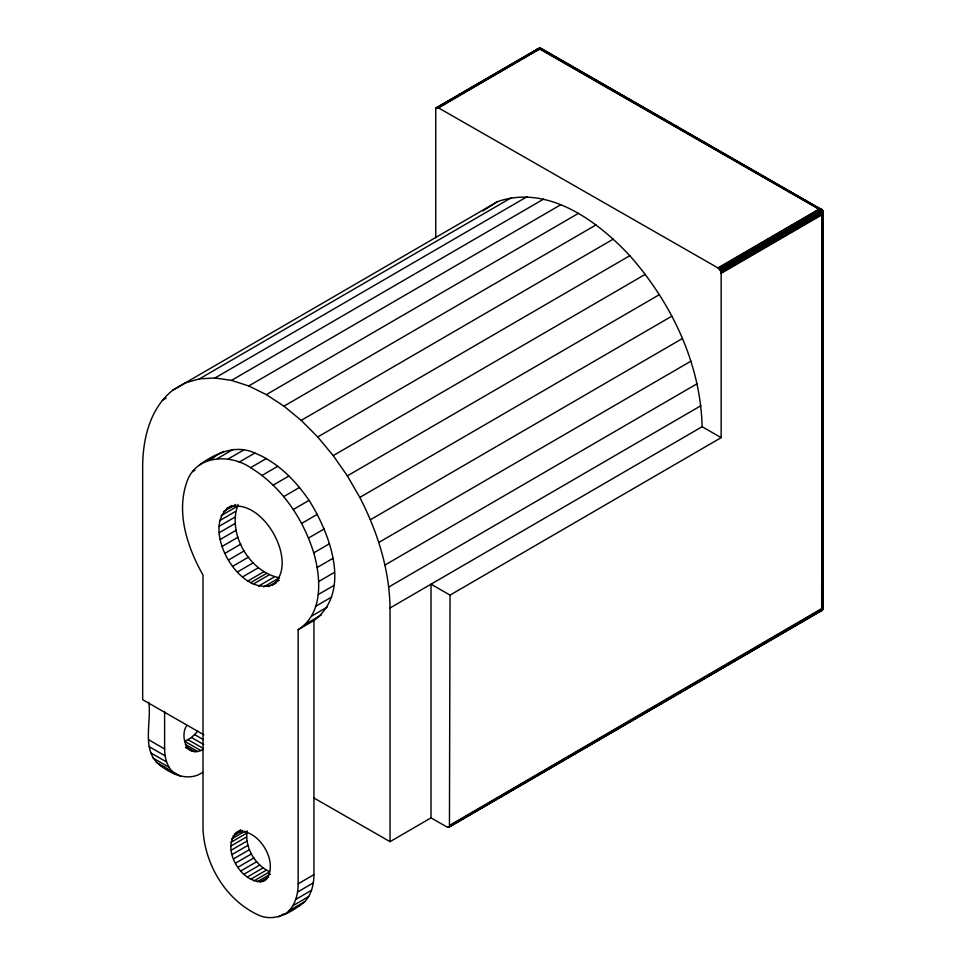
<?xml version="1.0" encoding="UTF-8"?>
<svg xmlns="http://www.w3.org/2000/svg" width="966" height="966" viewBox="0 0 966 966"><rect width="100%" height="100%" fill="white"/><g stroke="black" fill="none" stroke-linecap="round" stroke-linejoin="round"><path stroke-width="1.45" d="M820.17 610.971L822.09 610.343L822.851 608.411L822.416 212.315L820.098 209.815L539.777 49.121L539.765 48.3L540.392 48.843M284.233 914.536C294.654 908.197 298.12 895.313 298.168 883.805L298.168 629.699C323.489 613.519 320.99 578.187 313.757 552.854C303.022 518.585 281.589 486.598 250.592 467.665C230.56 453.948 197.354 454.757 187.428 480.356C175.522 512.016 187.223 546.985 203.017 575.108L203.017 829.214C204.683 864.365 225.682 899.817 258.031 914.874C272.738 921.987 288.001 914.017 299.991 905.383C310.412 899.044 313.878 886.16 313.926 874.653L313.926 620.546C352.373 591.76 329.792 533.292 309.072 500.34C295.379 480.416 277.604 462.267 254.867 453.042C235.475 443.986 215.466 453.404 199.539 464.839M236.875 832.161C258.695 826.051 282.724 867.528 263.042 881.415C240.111 884.554 217.471 843.004 240.51 830.048M253.937 880.92L269.707 871.767C254.879 864.848 244.543 847.267 247.163 830.917M313.926 797.976L390.035 841.664L431.017 817.864L446.872 826.956L449.444 826.932L450.047 595.104L721.155 437.646L721.155 273.342L720.551 270.854L718.475 268.198L437.465 107.286L436.077 108.083L435.726 109.544L435.726 237.66M822.464 605.73L823.104 606.443L822.09 610.343M823.104 606.443L822.79 608.544L820.303 611.333M820.798 610.862L822.658 609.618L823.274 607.65L822.79 210.914L818.854 209.284L717.98 267.872M820.895 610.5L822.839 608.906L823.274 606.841M538.4 49.773L538.533 48.928L536.758 49.918M276.167 583.005C241.403 603.025 196.714 524.888 231.635 505.568M263.658 586.93L279.416 577.777C249.192 571.824 226.962 533.196 238.131 504.445M822.018 211.107L821.668 209.513L818.854 209.284L821.1 211.639L822.03 214.754L821.692 610.524L448.743 827.331M823.117 608.375L823.104 212.134L822.078 209.924L820.714 208.898L818.854 209.284L822.839 211.264L821.873 213.534L720.998 272.122M721.155 273.342L822.03 214.754L823.274 213.329L823.056 211.409M820.871 610.681L822.489 608.761L822.489 214.44L821.426 211.421L818.854 209.284L821.414 209.272L823.056 211.566M823.334 607.24L822.44 609.715M537.76 49.93L538.581 48.469L542.011 48.892L822.078 209.924M186.426 726.009C179.495 737.384 187.863 758.781 202.908 749.423M438.902 107.709L540.26 48.385M821.414 209.308L821.969 210.552L821.1 211.639L720.225 270.226M823.225 608.218L821.426 610.898L819.422 611.092M823.274 607.65L450.047 825.133M821.788 610.621L822.428 609.063M536.951 49.495L540.996 48.928M721.155 437.646L702.125 426.718C700.592 363.24 671.334 302.781 629.82 255.7C597.145 220.719 547.722 184.156 497.442 201.653L172.878 390.119C150.177 408.087 142.871 438.322 142.666 466.035L142.666 699.698L203.862 734.8M538.122 48.771L541.31 48.59L542.771 49.906M200.686 750.485L184.832 741.393L191.485 737.517L197.764 731.31M436.33 107.745L537.917 48.747L542.324 49.145M212.351 458.548L215.297 455.686M482.855 210.89L497.442 201.653M820.991 611.092L821.45 609.969M822.658 609.486L447.862 827.343M821.354 609.727L821.668 609.003M537.905 48.711L537.205 49.157M272.533 585.118C301.03 562.683 260.325 492.757 226.781 508.382M820.726 611.273L822.09 610.258M436.077 108.083L538.581 48.578M435.883 108.506L539.342 48.542M438.407 107.468L540.091 48.807L819.53 209.199L718.475 268.198M162.3 400.31L166.2 398.052M172.878 390.119L185.351 382.91L199.479 378.853L511.569 197.583M199.479 378.853L214.971 377.996L527.062 196.726M214.971 377.996L231.502 380.387L543.592 199.117M231.502 380.387L248.745 385.965L560.835 204.695M248.745 385.965L266.35 394.623L578.441 213.353M266.35 394.623L283.956 406.167L596.046 224.897M207.871 460.468L223.641 451.315M192.657 471.529L195.072 470.116M217.435 458.548L233.204 449.395M227.952 459.128L243.71 449.975M283.956 406.167L301.199 420.379L613.289 239.121M239.109 462.195L254.867 453.042M250.592 467.665L266.35 458.512M301.199 420.379L317.729 436.97L629.82 255.7M262.076 475.381L277.834 466.228M223.581 511.521L235.716 504.481M273.233 485.113L288.991 475.96M221.166 515.663L236.924 506.51M219.584 520.686L235.354 511.533M317.729 436.97L333.222 455.602L645.312 274.332M218.908 526.434L234.666 517.281M219.137 532.749L234.895 523.596M283.738 496.596L299.508 487.444M220.272 539.451L236.03 530.298M222.277 546.358L238.034 537.193M333.222 455.602L347.349 475.876L659.44 294.618M293.302 509.493L309.072 500.34M225.09 553.24L240.86 544.087M718.958 268.62L819.844 210.02L819.832 208.898M719.428 269.103L820.303 210.503L820.291 208.849M719.851 269.647L820.726 211.047L821.486 209.972L820.714 208.898M720.551 270.854L822.308 211.421L821.861 209.779L818.854 209.284L821.873 210.914L823.117 213.727M720.805 271.494L821.692 212.894L822.79 210.914M721.119 272.75L821.994 214.162L823.117 211.796M228.652 559.93L244.41 550.777M301.646 523.439L317.403 514.286M232.83 566.221L248.6 557.068M390.035 841.664L390.035 607.988C389.491 569.276 377.404 531.626 359.823 497.405L671.913 316.136M237.527 571.944L253.285 562.78M308.528 538.026L324.298 528.873M242.599 576.907L258.357 567.754M247.9 581.001L263.658 571.848M250.592 582.679L266.35 573.526M253.285 584.092L269.043 574.939M370.401 519.744L682.491 338.474M313.757 552.854L329.515 543.701M258.586 586.084L274.344 576.931M268.355 586.604L279.259 580.264M317.174 567.489L332.944 558.336M378.865 542.421L690.944 361.163M318.695 581.52L334.465 572.367M318.273 594.537L334.031 585.384M385.023 565.001L697.114 383.731M315.906 606.165L331.676 597.012M311.68 616.091L327.45 606.938M305.715 624.012L321.473 614.847M298.168 629.699L313.926 620.546M388.779 587.002L700.869 405.732M390.035 607.988L702.125 426.718M234.653 833.791L240.715 830.277M232.891 836.073L242.587 830.446M231.635 838.947L244.978 831.207M230.934 842.328L246.692 833.175M230.789 846.107L246.547 836.954M231.212 850.201L246.982 841.036M232.202 854.463L247.96 845.31M233.712 858.786L249.47 849.633M235.716 863.049L251.474 853.896M238.143 867.118L253.901 857.965M240.92 870.885L256.69 861.732M243.987 874.23L259.745 865.077M247.236 877.08L263.006 867.927M250.592 879.326L266.35 870.173M257.197 881.813L270.528 874.073M260.252 881.982L268.741 877.043M263.042 881.415L266.676 879.302M298.168 883.805L313.926 874.653M297.576 892.041L313.334 882.888M295.837 899.394L311.595 890.241M292.976 905.697L308.734 896.545M278.558 916.867L283.4 914.041M289.076 910.781L304.833 901.628M450.011 825.676L823.068 608.604L822.646 210.685L540.199 48.542M448.321 827.391L821.692 610.524M537.531 48.904L538.231 48.59M202.788 772.305C188.853 781.905 172.202 774.804 160.296 765.422C140.746 751.089 151.843 722.085 148.752 702.294M296.586 906.772L299.991 905.383M538.328 48.566L539.149 48.409M538.448 49.314C535.804 50.413 538.931 47.322 539.777 49.121M538.654 48.638L539.559 48.505M819.482 611.043L821.68 610.657L821.861 609.268M540.091 48.36L540.743 48.457M539.994 48.505L541.407 48.759L541.769 49.93M818.854 209.284L821.981 210.636L823.274 213.329M540.392 48.397L541.407 48.759M540.694 48.469L542.264 49.652L541.697 49.447M541.576 49.061L542.59 49.483M160.296 765.422L164.993 767.342M540.96 48.566L821.668 209.646M450.047 595.104L431.017 584.188L431.017 817.864M194.721 734.667L203.258 739.57M191.485 737.517L203.693 744.52M188.165 739.787L202.8 748.179M185.255 744.388L197.45 751.391M185.87 746.67L194.407 751.572M185.544 747.503L191.642 751.005M148.752 739.847L164.606 748.952C164.655 758.515 167.492 769.238 176.15 774.515M149.235 746.706L165.101 755.81M150.684 752.84L166.538 761.933M153.051 758.081L168.905 767.173M156.275 762.307L172.141 771.411M173.542 772.245L180.859 776.435M821.668 209.513L822.404 210.226M822.464 211.409L823.334 212.931M822.428 606.322L823.274 607.819M822.295 210.141L822.899 211.035M822.078 209.839L823.225 211.952M347.349 475.876L359.823 497.405M164.606 711.387L164.606 748.952"/></g></svg>
